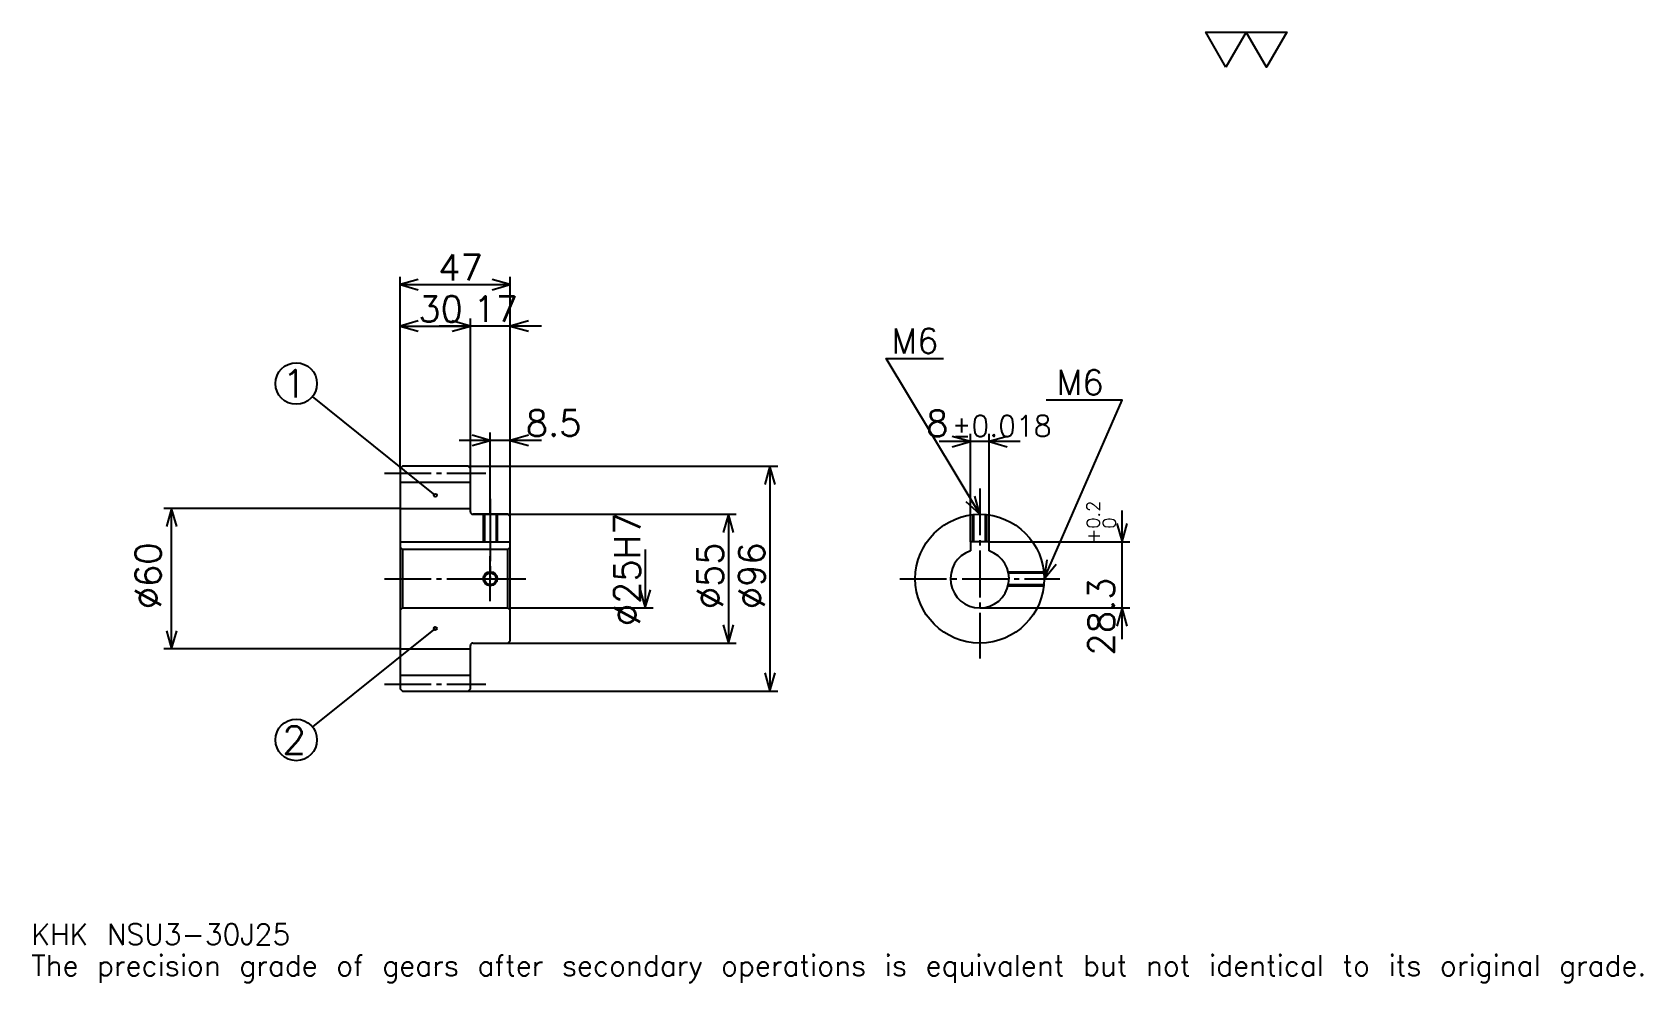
# Model space of a CAD drawing. Extents: x 23 to 710, y 8 to 414.
import ezdxf

# ---------------------------------------------------------------- set-up
doc = ezdxf.new("R2010")
doc.units = 0
doc.linetypes.add('DASHDOT', pattern=[26.608695, 19.956522, -2.217391, 2.217391, -2.217391])
doc.layers.get('0').update_dxf_attribs({"linetype": 'CONTINUOUS'})
doc.layers.add('DASHDOT', color=6, linetype='DASHDOT')
doc.styles.add('KANJI', font='TXT', dxfattribs={"bigfont": 'BIGFONT'})

msp = doc.modelspace()

# ---------------------------------------------------------------- linework, layer by layer
at = {"color": 5}
for p, q in [((179.608688, 228.717392), (179.608688, 309.652161)), ((226.608688, 228.717392), (226.608688, 309.652161)), ((179.608688, 306.32608), (226.608688, 306.32608)), ((209.608688, 228.717392), (209.608688, 291.913055)), ((179.608688, 288.586975), (209.608688, 288.586975)), ((239.91304, 288.586975), (196.304337, 288.586975)), ((194.608688, 216.342392), (142.172913, 258.50708)), ((218.108688, 228.717392), (218.108688, 243.130432)), ((423.065216, 196.517395), (423.065216, 242.58696)), ((431.065216, 196.517395), (431.065216, 242.58696)), ((239.91304, 239.804352), (204.804337, 239.804352)), ((444.369568, 239.260864), (409.760864, 239.260864)), ((179.608688, 227.717392), (179.608688, 228.717392)), ((208.608688, 228.717392), (226.608688, 228.717392)), ((209.608688, 227.717392), (209.608688, 228.717392)), ((218.108688, 208.217392), (218.108688, 228.717392)), ((218.108688, 208.217392), (218.108688, 228.717392)), ((226.608688, 228.717392), (340.804321, 228.717392)), ((226.608688, 207.217392), (226.608688, 228.717392)), ((337.478271, 228.717392), (337.478271, 132.717392)), ((179.608688, 210.717392), (78.717384, 210.717392)), ((82.043472, 150.717392), (82.043472, 210.717392)), ((210.608688, 208.217392), (226.608688, 208.217392)), ((226.608688, 208.217392), (323.065186, 208.217392)), ((319.739136, 208.217392), (319.739136, 153.217392)), ((487.826111, 154.91304), (487.826111, 209.821747)), ((284.260864, 193.217392), (284.260864, 168.217392)), ((431.065216, 196.517395), (491.152161, 196.517395)), ((226.608688, 168.217392), (287.586945, 168.217392)), ((427.065216, 168.217392), (491.152161, 168.217392)), ((194.608688, 159.467392), (142.180023, 117.418839)), ((210.608688, 153.217392), (226.608688, 153.217392)), ((226.608688, 153.217392), (323.065186, 153.217392)), ((179.608688, 150.717392), (78.717384, 150.717392)), ((208.608688, 132.717392), (226.608688, 132.717392)), ((226.608688, 132.717392), (340.804321, 132.717392))]:
    msp.add_line(p, q, dxfattribs=at)
at = {"color": 4}
for p, q in [((179.608688, 221.967392), (209.608688, 221.967392)), ((179.608688, 210.717392), (209.608688, 210.717392)), ((179.608688, 196.517395), (226.608688, 196.517395)), ((180.608688, 193.217392), (180.608688, 168.217392)), ((225.608688, 193.217392), (226.608688, 194.217392)), ((225.608688, 168.217392), (226.608688, 167.217392)), ((179.608688, 150.717392), (209.608688, 150.717392)), ((179.608688, 139.467392), (209.608688, 139.467392))]:
    msp.add_line(p, q, dxfattribs=at)
at = {"color": 7}
msp.add_lwpolyline([(532.173889, 399.130432), (523.526062, 414.119995), (558.117371, 414.119995), (549.469543, 399.130432), (540.821716, 414.119995), (532.173889, 399.130432)], dxfattribs=at)
at = {"color": 5}
for points in [[(187.369553, 308.543488), (179.608688, 306.32608), (187.369553, 304.108704)], [(218.847824, 304.108704), (226.608688, 306.32608), (218.847824, 308.543488)], [(187.369553, 290.804352), (179.608688, 288.586975), (187.369553, 286.369568)], [(201.847824, 286.369568), (209.608688, 288.586975), (201.847824, 290.804352)], [(201.847824, 286.369568), (209.608688, 288.586975), (201.847824, 290.804352)], [(234.369553, 290.804352), (226.608688, 288.586975), (234.369553, 286.369568)], [(427.065216, 208.217392), (387.152161, 274.739136), (411.543457, 274.739136)], [(454.565186, 180.717392), (487.82605, 257), (455.452148, 257)], [(210.347824, 237.58696), (218.108688, 239.804352), (210.347824, 242.021744)], [(234.369553, 242.021744), (226.608688, 239.804352), (234.369553, 237.58696)], [(415.304352, 237.043472), (423.065216, 239.260864), (415.304352, 241.478256)], [(438.826111, 241.478256), (431.065216, 239.260864), (438.826111, 237.043472)], [(339.695648, 220.956528), (337.478271, 228.717392), (335.260864, 220.956528)], [(421.170898, 213.731445), (427.065216, 208.217392), (424.973694, 216.013123)], [(84.260864, 202.956528), (82.043472, 210.717392), (79.82608, 202.956528)], [(321.956512, 200.456528), (319.739136, 208.217392), (317.521729, 200.456528)], [(485.608704, 204.278259), (487.826111, 196.517395), (490.043457, 204.278259)], [(455.634521, 188.717682), (454.565186, 180.717392), (459.699646, 186.945175)], [(282.043457, 175.978256), (284.260864, 168.217392), (286.478271, 175.978256)], [(490.043457, 160.456528), (487.826111, 168.217392), (485.608704, 160.456528)], [(79.82608, 158.478256), (82.043472, 150.717392), (84.260864, 158.478256)], [(317.521729, 160.978256), (319.739136, 153.217392), (321.956512, 160.978256)], [(335.260864, 140.478256), (337.478271, 132.717392), (339.695648, 140.478256)]]:
    msp.add_lwpolyline(points, dxfattribs=at)
at = {"color": 4}
for points in [[(209.608688, 209.217392), (209.608688, 227.717392), (208.608688, 228.717392), (180.608688, 228.717392), (179.608688, 227.717392), (179.608688, 167.217392)], [(210.608688, 153.217392), (225.608688, 153.217392), (226.608688, 154.217392), (226.608688, 207.217392), (225.608688, 208.217392), (210.608688, 208.217392)], [(215.108688, 208.217392), (215.108688, 196.517395)], [(215.648682, 208.217392), (215.648682, 196.517395)], [(220.568695, 208.217392), (220.568695, 196.517395)], [(221.108688, 208.217392), (221.108688, 196.517395)], [(424.065216, 196.517395), (424.065216, 208.053268)], [(424.605225, 196.517395), (424.605225, 208.107147)], [(429.525208, 196.517395), (429.525208, 208.107147)], [(430.065216, 196.517395), (430.065216, 208.053268)], [(179.608688, 167.217392), (180.608688, 168.217392), (225.608688, 168.217392), (225.608688, 193.217392), (180.608688, 193.217392), (179.608688, 194.217392)], [(431.065216, 192.560104), (431.065216, 196.517395), (423.065216, 196.517395), (423.065216, 192.560104)], [(439.19989, 183.717392), (454.401062, 183.717392)], [(439.32074, 183.177399), (454.454956, 183.177399)], [(439.19989, 177.717392), (454.401062, 177.717392)], [(439.32074, 178.257385), (454.454956, 178.257385)], [(179.608688, 167.217392), (179.608688, 133.717392), (180.608688, 132.717392), (208.608688, 132.717392), (209.608688, 133.717392), (209.608688, 152.217392)]]:
    msp.add_lwpolyline(points, dxfattribs=at)
at = {"color": 5}
for centre, radius in [((135.260864, 264.065216), 8.869565), ((194.608688, 216.342392), 0.665217), ((194.608688, 159.467392), 0.665217), ((135.260864, 111.869568), 8.869565)]:
    msp.add_circle(centre, radius, dxfattribs=at)
at = {"color": 4}
for centre, radius in [((427.065216, 180.717392), 27.5), ((218.108688, 180.717392), 2.46)]:
    msp.add_circle(centre, radius, dxfattribs=at)
at = {"color": 7}
msp.add_circle((218.108688, 180.717392), 3, dxfattribs=at)
at = {"color": 4}
for centre, radius, start, end in [((210.608688, 209.217392), 1, 180, 270), ((427.065216, 180.717392), 12.5, 108.662925185, 71.337074815), ((210.608688, 152.217392), 1, 90, 180)]:
    msp.add_arc(centre, radius, start, end, dxfattribs=at)
at = {"layer": 'DASHDOT', "color": 7}
for p, q in [((172.956512, 225.717392), (216.260864, 225.717392)), ((427.065216, 219.304352), (427.065216, 146.565216)), ((218.108688, 208.217392), (218.108688, 180.717392)), ((172.956512, 180.717392), (233.260864, 180.717392)), ((392.913025, 180.717392), (461.217407, 180.717392)), ((172.956512, 135.717392), (216.260864, 135.717392))]:
    msp.add_line(p, q, dxfattribs=at)
for points in [[(218.108688, 214.869568), (218.108688, 189.865219)], [(218.108688, 171.065216), (218.108688, 190.369568)], [(208.456512, 180.717392), (227.760864, 180.717392)]]:
    msp.add_lwpolyline(points, dxfattribs=at)

# ---------------------------------------------------------------- texts
at = {"color": 7, "style": 'KANJI'}
for s, height, p in [('47', 11.086957, (195.902161, 308.100006)), ('30', 11.086957, (187.402161, 290.36087)), ('17', 11.086957, (210.902161, 290.36087)), ('M6', 10.643479, (389.369568, 276.956512)), ('1', 11.826087, (129.347809, 258.152161)), ('M6', 10.643479, (459.886963, 259.217407)), ('8.5', 11.086957, (233.260864, 241.578262)), ('8', 11.086957, (404.179565, 241.478256)), ('%%p0.018', 8.869565, (415.154266, 241.478256)), ('2', 11.826087, (129.347809, 105.956528)), ('KHK NSU3-30J25', 8.869565, (22.173914, 24.391304)), ('The precision grade of gears after secondary operations is equivalent but not identical to its original grade.', 8.869565, (22.173914, 11.086957))]:
    msp.add_text(s, height=height, dxfattribs=at).set_placement(p)
for s, height, p in [('0.2', 5.543478, (478.291321, 202.121933)), ('%%c25H7', 11.086957, (282.043457, 160.483704)), ('+', 5.543478, (478.291321, 195.913239)), ('0', 5.543478, (485.165222, 202.121933)), ('%%c60', 11.086957, (77.608688, 167.690216)), ('%%c55', 11.086957, (317.521729, 167.690216)), ('%%c96', 11.086957, (335.260864, 167.690216)), ('28.3', 11.086957, (484.5, 147.9245))]:
    msp.add_text(s, height=height, rotation=90, dxfattribs=at).set_placement(p)

doc.saveas('drawing.dxf')
